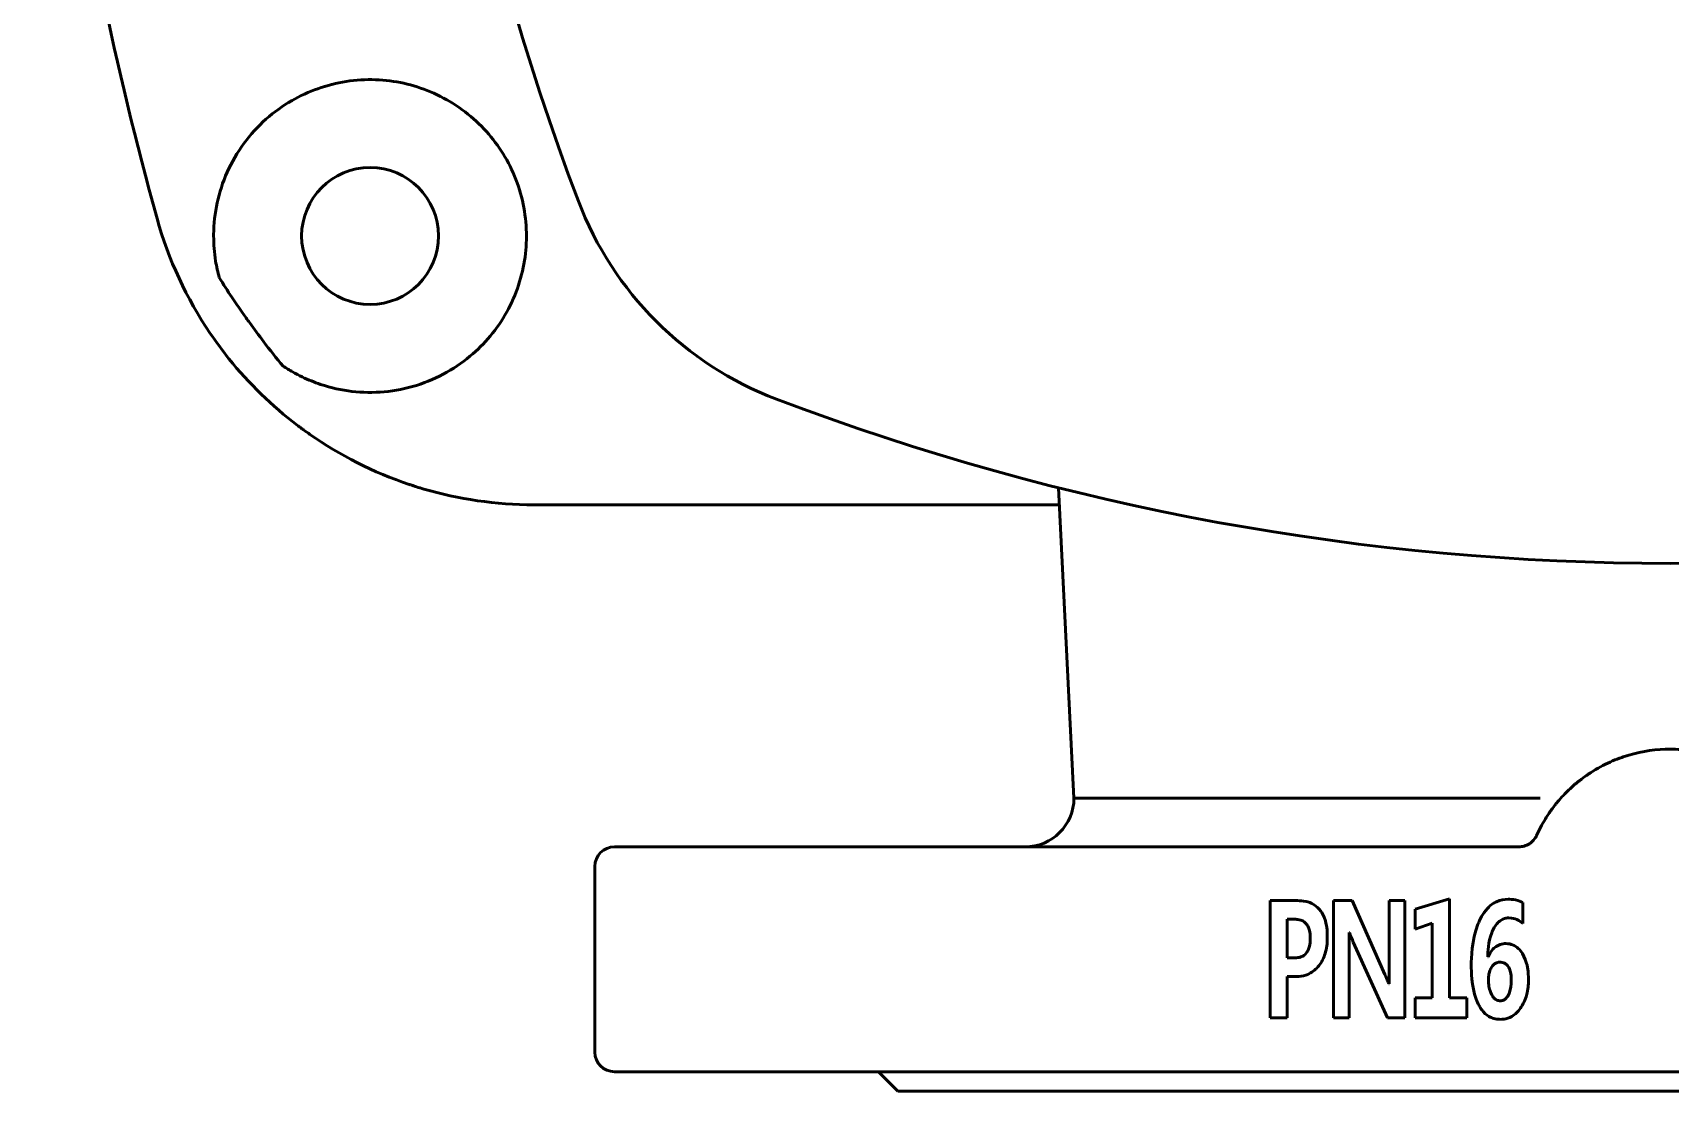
# Model space of a CAD drawing. Header units: millimetres. Extents: x 1510 to 10524, y 7125 to 13164.
# Drawn here: x 7913.2 to 7929.95, y 12611.39 to 12622.22 of the extents above; entities that cross this region are included whole.
import ezdxf

# ---------------------------------------------------------------- set-up
doc = ezdxf.new("R2010")
doc.units = ezdxf.units.MM
doc.header["$LTSCALE"] = 4
doc.layers.add('Visible (ISO)', color=7, linetype='Continuous', lineweight=50)

msp = doc.modelspace()

# ---------------------------------------------------------------- linework, layer by layer
at = {"layer": 'Visible (ISO)'}
for p, q in [((7923.855, 12614.394), (7923.698, 12617.567)), ((7923.707, 12617.394), (7918.33, 12617.394)), ((7928.406, 12613.894), (7919.155, 12613.894)), ((7918.955, 12611.794), (7918.955, 12613.694)), ((7925.862, 12613.344), (7925.862, 12612.144)), ((7925.862, 12613.344), (7926.143, 12613.344)), ((7926.509, 12613.344), (7926.509, 12612.144)), ((7926.509, 12613.344), (7926.7, 12613.344)), ((7926.7, 12613.344), (7927.036, 12612.589)), ((7927.079, 12613.344), (7927.24, 12613.344)), ((7927.079, 12613.344), (7927.079, 12612.494)), ((7927.24, 12612.144), (7927.24, 12613.344)), ((7927.346, 12613.255), (7927.697, 12613.362)), ((7927.697, 12612.349), (7927.697, 12613.362)), ((7928.446, 12613.11), (7928.446, 12613.325)), ((7926.115, 12613.153), (7926.036, 12613.153)), ((7926.036, 12612.758), (7926.036, 12613.153)), ((7927.346, 12613.255), (7927.346, 12613.051)), ((7926.673, 12613.018), (7926.67, 12613.018)), ((7927.521, 12613.113), (7927.346, 12613.051)), ((7927.521, 12613.113), (7927.521, 12612.349)), ((7926.67, 12612.144), (7926.67, 12612.826)), ((7927.061, 12612.144), (7926.712, 12612.92)), ((7926.036, 12612.758), (7926.113, 12612.758)), ((7928.089, 12612.769), (7928.092, 12612.769)), ((7926.127, 12612.568), (7926.037, 12612.568)), ((7926.037, 12612.144), (7926.037, 12612.568)), ((7927.077, 12612.494), (7927.079, 12612.494)), ((7927.346, 12612.349), (7927.346, 12612.144)), ((7927.346, 12612.349), (7927.521, 12612.349)), ((7927.697, 12612.349), (7927.873, 12612.349)), ((7927.873, 12612.144), (7927.873, 12612.349)), ((7926.037, 12612.144), (7925.862, 12612.144)), ((7926.67, 12612.144), (7926.509, 12612.144)), ((7927.24, 12612.144), (7927.061, 12612.144)), ((7927.873, 12612.144), (7927.346, 12612.144)), ((7919.155, 12611.594), (7940.755, 12611.594)), ((7922.055, 12611.394), (7921.855, 12611.594)), ((7937.855, 12611.394), (7922.055, 12611.394))]:
    msp.add_line(p, q, dxfattribs=at)
msp.add_circle((7916.655, 12620.144), 0.7, dxfattribs=at)
for centre, radius, start, end in [((7942.805, 12629.644), 25.7, 159.1605, 200.8395), ((7922.057, 12621.746), 3.5, 200.8395, 249.1605), ((7916.655, 12620.144), 1.6, 244.3351, 244.3363), ((7929.955, 12642.494), 25.7, 249.1605, 290.8395), ((7923.355, 12614.394), 0.5, 270, 0), ((7919.155, 12613.694), 0.2, 90, 180), ((7919.155, 12611.794), 0.2, 180, 270)]:
    msp.add_arc(centre, radius, start, end, dxfattribs=at)
for points, knots in [([(7914.476, 12620.323), (7914.042, 12621.884), (7913.731, 12623.424), (7913.526, 12624.924), (7913.526, 12624.927), (7913.525, 12624.93), (7913.525, 12624.933), (7913.522, 12624.952), (7913.52, 12624.971), (7913.517, 12624.99), (7913.414, 12625.755), (7913.337, 12626.52), (7913.285, 12627.281), (7913.234, 12628.037), (7913.207, 12628.791), (7913.205, 12629.54), (7913.205, 12629.564), (7913.205, 12629.588), (7913.205, 12629.612), (7913.205, 12629.73), (7913.205, 12629.848), (7913.206, 12629.966), (7913.209, 12630.241), (7913.215, 12630.517), (7913.224, 12630.793), (7913.23, 12630.99), (7913.238, 12631.187), (7913.248, 12631.384), (7913.258, 12631.577), (7913.269, 12631.771), (7913.282, 12631.964), (7913.282, 12631.969), (7913.283, 12631.973), (7913.283, 12631.977), (7913.335, 12632.758), (7913.415, 12633.541), (7913.521, 12634.325), (7913.521, 12634.328), (7913.522, 12634.331), (7913.522, 12634.334), (7913.727, 12635.843), (7914.039, 12637.393), (7914.476, 12638.965)], [0, 0, 0, 0, 0.249512, 0.249512, 0.249512, 0.249997, 0.249997, 0.249997, 0.253018, 0.253018, 0.253018, 0.375, 0.375, 0.375, 0.496094, 0.496094, 0.496094, 0.499998, 0.499998, 0.499998, 0.518912, 0.518912, 0.518912, 0.562911, 0.562911, 0.562911, 0.594323, 0.594323, 0.594323, 0.625, 0.625, 0.625, 0.625697, 0.625697, 0.625697, 0.749512, 0.749512, 0.749512, 0.75, 0.75, 0.75, 1, 1, 1, 1]), ([(7915.962, 12618.702), (7916.023, 12618.672), (7916.086, 12618.647), (7916.255, 12618.59), (7916.364, 12618.567), (7916.576, 12618.542), (7916.688, 12618.54), (7916.911, 12618.56), (7917.022, 12618.582), (7917.238, 12618.65), (7917.343, 12618.695), (7917.537, 12618.805), (7917.627, 12618.869), (7917.849, 12619.063), (7917.978, 12619.222), (7918.165, 12619.578), (7918.223, 12619.775), (7918.266, 12620.148), (7918.254, 12620.351), (7918.154, 12620.737), (7918.066, 12620.921), (7917.848, 12621.226), (7917.702, 12621.369), (7917.369, 12621.589), (7917.181, 12621.666), (7916.815, 12621.747), (7916.61, 12621.756), (7916.212, 12621.694), (7916.02, 12621.624), (7915.857, 12621.53), (7915.764, 12621.477), (7915.674, 12621.413), (7915.507, 12621.265), (7915.431, 12621.18), (7915.297, 12620.998), (7915.24, 12620.899), (7915.148, 12620.695), (7915.114, 12620.589), (7915.069, 12620.38), (7915.056, 12620.27), (7915.055, 12620.153), (7915.055, 12620.149), (7915.055, 12620.144)], [-6.359222, -6.359222, -6.359222, -6.359222, -6.165741, -6.165741, -5.843627, -5.843627, -5.518651, -5.518651, -5.193675, -5.193675, -4.868699, -4.868699, -4.543723, -4.543723, -3.970715, -3.970715, -3.397707, -3.397707, -2.834784, -2.834784, -2.271861, -2.271861, -1.708938, -1.708938, -1.146015, -1.146015, -0.573008, -0.573008, 0, 0, 0, 0.324976, 0.324976, 0.649952, 0.649952, 0.974929, 0.974929, 1.299905, 1.299905, 1.622018, 1.622018, 1.635808, 1.635808, 1.635808, 1.635808]), ([(7918.33, 12617.394), (7917.94, 12617.394), (7917.56, 12617.451), (7917.205, 12617.555), (7917.179, 12617.563), (7917.154, 12617.57), (7917.129, 12617.578), (7917.116, 12617.582), (7917.104, 12617.586), (7917.091, 12617.59), (7917.085, 12617.592), (7917.079, 12617.594), (7917.072, 12617.597), (7917.069, 12617.598), (7917.066, 12617.599), (7917.063, 12617.6), (7917.06, 12617.601), (7917.057, 12617.602), (7917.054, 12617.603), (7916.689, 12617.725), (7916.348, 12617.899), (7916.04, 12618.114), (7916.018, 12618.129), (7915.997, 12618.145), (7915.975, 12618.16), (7915.964, 12618.168), (7915.953, 12618.176), (7915.943, 12618.184), (7915.937, 12618.188), (7915.932, 12618.192), (7915.927, 12618.196), (7915.921, 12618.2), (7915.916, 12618.204), (7915.911, 12618.208), (7915.651, 12618.406), (7915.416, 12618.634), (7915.212, 12618.887), (7915.145, 12618.972), (7915.08, 12619.059), (7915.02, 12619.148), (7914.778, 12619.505), (7914.592, 12619.903), (7914.476, 12620.323)], [0, 0, 0, 0, 0.21875, 0.21875, 0.21875, 0.234375, 0.234375, 0.234375, 0.242187, 0.242187, 0.242187, 0.246094, 0.246094, 0.246094, 0.248047, 0.248047, 0.248047, 0.25, 0.25, 0.25, 0.46875, 0.46875, 0.46875, 0.484375, 0.484375, 0.484375, 0.492187, 0.492187, 0.492187, 0.496094, 0.496094, 0.496094, 0.5, 0.5, 0.5, 0.6875, 0.6875, 0.6875, 0.75, 0.75, 0.75, 1, 1, 1, 1]), ([(7915.075, 12619.888), (7915.08, 12619.859), (7915.085, 12619.831), (7915.098, 12619.774), (7915.105, 12619.746), (7915.113, 12619.718)], [0.0000001, 0.0000001, 0.0000001, 0.0000001, 0.0873046, 0.0873046, 0.1746265, 0.1746265, 0.1746265, 0.1746265]), ([(7915.113, 12619.718), (7915.154, 12619.65), (7915.197, 12619.584), (7915.277, 12619.464), (7915.314, 12619.411), (7915.374, 12619.324), (7915.399, 12619.289), (7915.47, 12619.191), (7915.518, 12619.126), (7915.63, 12618.978), (7915.697, 12618.895), (7915.766, 12618.813)], [-1.11675, -1.11675, -1.11675, -1.11675, -0.879261, -0.879261, -0.686827, -0.686827, -0.558434, -0.558434, -0.321498, -0.321498, -0.000003, -0.000003, -0.000003, -0.000003]), ([(7915.766, 12618.813), (7915.798, 12618.792), (7915.83, 12618.772), (7915.895, 12618.735), (7915.928, 12618.718), (7915.962, 12618.702)], [0, 0, 0, 0, 0.1129451, 0.1129451, 0.2258264, 0.2258264, 0.2258264, 0.2258264]), ([(7928.588, 12614.011), (7928.611, 12614.063), (7928.64, 12614.12), (7928.697, 12614.212), (7928.718, 12614.243), (7928.753, 12614.291), (7928.765, 12614.307), (7928.784, 12614.332), (7928.794, 12614.344), (7928.806, 12614.358), (7928.812, 12614.365), (7928.815, 12614.369), (7928.817, 12614.371), (7928.818, 12614.372), (7928.818, 12614.372), (7928.857, 12614.418), (7928.895, 12614.456), (7928.965, 12614.522), (7928.997, 12614.549), (7929.053, 12614.593), (7929.078, 12614.611), (7929.107, 12614.631), (7929.115, 12614.637), (7929.126, 12614.644), (7929.13, 12614.646), (7929.134, 12614.649), (7929.136, 12614.651), (7929.139, 12614.652), (7929.14, 12614.653), (7929.14, 12614.653), (7929.141, 12614.654), (7929.141, 12614.654), (7929.208, 12614.697), (7929.275, 12614.733), (7929.373, 12614.777), (7929.405, 12614.79), (7929.453, 12614.807), (7929.468, 12614.813), (7929.492, 12614.821), (7929.503, 12614.824), (7929.517, 12614.828), (7929.524, 12614.83), (7929.527, 12614.831), (7929.528, 12614.832), (7929.529, 12614.832), (7929.672, 12614.874), (7929.816, 12614.894), (7930.025, 12614.894), (7930.096, 12614.889), (7930.202, 12614.874), (7930.238, 12614.867), (7930.291, 12614.856), (7930.318, 12614.849), (7930.349, 12614.841), (7930.365, 12614.837), (7930.372, 12614.834), (7930.376, 12614.833), (7930.378, 12614.833), (7930.379, 12614.832), (7930.441, 12614.814), (7930.505, 12614.791), (7930.603, 12614.747), (7930.636, 12614.731), (7930.686, 12614.704), (7930.703, 12614.694), (7930.728, 12614.679), (7930.74, 12614.672), (7930.755, 12614.662), (7930.762, 12614.658), (7930.766, 12614.655), (7930.768, 12614.654), (7930.769, 12614.653), (7930.77, 12614.653), (7930.779, 12614.647), (7930.794, 12614.637), (7930.832, 12614.61), (7930.856, 12614.593), (7930.913, 12614.549), (7930.945, 12614.522), (7930.997, 12614.472), (7931.016, 12614.455), (7931.044, 12614.425), (7931.053, 12614.415), (7931.068, 12614.399), (7931.075, 12614.391), (7931.084, 12614.381), (7931.088, 12614.376), (7931.09, 12614.374), (7931.092, 12614.372), (7931.092, 12614.372), (7931.148, 12614.306), (7931.194, 12614.242), (7931.269, 12614.12), (7931.298, 12614.063), (7931.322, 12614.011)], [0, 0, 0, 0, 0.0625, 0.0625, 0.09375, 0.09375, 0.109375, 0.109375, 0.117188, 0.121094, 0.123047, 0.124023, 0.124756, 0.124756, 0.125, 0.125, 0.15625, 0.15625, 0.1875, 0.1875, 0.21875, 0.21875, 0.234375, 0.234375, 0.242188, 0.242188, 0.246094, 0.248047, 0.249023, 0.249756, 0.249756, 0.25, 0.25, 0.3125, 0.3125, 0.34375, 0.34375, 0.359375, 0.359375, 0.367188, 0.371094, 0.373047, 0.374023, 0.374023, 0.375, 0.375, 0.5, 0.5, 0.5625, 0.5625, 0.59375, 0.59375, 0.609375, 0.617188, 0.621094, 0.623047, 0.624023, 0.624023, 0.625, 0.625, 0.6875, 0.6875, 0.71875, 0.71875, 0.734375, 0.734375, 0.742188, 0.746094, 0.748047, 0.749023, 0.749756, 0.749756, 0.75, 0.75, 0.78125, 0.78125, 0.8125, 0.8125, 0.84375, 0.84375, 0.859375, 0.859375, 0.867188, 0.867188, 0.871094, 0.873047, 0.874023, 0.874756, 0.874756, 0.875, 0.875, 0.9375, 0.9375, 1, 1, 1, 1]), ([(7928.623, 12614.394), (7928.288, 12614.394), (7927.959, 12614.394), (7927.324, 12614.394), (7927.017, 12614.394), (7926.435, 12614.394), (7926.159, 12614.394), (7925.646, 12614.394), (7925.408, 12614.394), (7924.979, 12614.394), (7924.787, 12614.394), (7924.454, 12614.394), (7924.313, 12614.394), (7924.086, 12614.394), (7923.999, 12614.394), (7923.884, 12614.394), (7923.855, 12614.394), (7923.855, 12614.394)], [0, 0, 0, 0, 0.125, 0.125, 0.25, 0.25, 0.375, 0.375, 0.5, 0.5, 0.625, 0.625, 0.75, 0.75, 0.875, 0.875, 1, 1, 1, 1]), ([(7928.588, 12614.011), (7928.58, 12613.994), (7928.57, 12613.978), (7928.551, 12613.956), (7928.544, 12613.949), (7928.529, 12613.936), (7928.522, 12613.931), (7928.506, 12613.92), (7928.497, 12613.916), (7928.48, 12613.908), (7928.471, 12613.905), (7928.444, 12613.897), (7928.425, 12613.894), (7928.406, 12613.894)], [0, 0, 0, 0, 0.25, 0.25, 0.375, 0.375, 0.5, 0.5, 0.625, 0.625, 0.75, 0.75, 1, 1, 1, 1]), ([(7926.447, 12612.967), (7926.447, 12613.014), (7926.446, 12613.072), (7926.411, 12613.192), (7926.39, 12613.224), (7926.36, 12613.266), (7926.337, 12613.286), (7926.28, 12613.321), (7926.251, 12613.33), (7926.195, 12613.342), (7926.166, 12613.343), (7926.143, 12613.344)], [0, 0, 0, 0, 0.140319, 0.140319, 0.252737, 0.252737, 0.508964, 0.508964, 0.819165, 0.819165, 1.302051, 1.302051, 1.302051, 1.302051]), ([(7928.296, 12613.358), (7928.258, 12613.357), (7928.219, 12613.352), (7928.152, 12613.322), (7928.119, 12613.302), (7928.036, 12613.212), (7928.006, 12613.149), (7927.922, 12612.935), (7927.92, 12612.755), (7927.919, 12612.68)], [0, 0, 0, 0, 0.1156455, 0.1156455, 0.1865906, 0.1865906, 0.2875387, 0.2875387, 0.6495291, 0.6495291, 0.6495291, 0.6495291]), ([(7928.446, 12613.325), (7928.425, 12613.336), (7928.406, 12613.345), (7928.341, 12613.358), (7928.314, 12613.358), (7928.296, 12613.358)], [0, 0, 0, 0, 0.0733368, 0.0733368, 0.1458404, 0.1458404, 0.1458404, 0.1458404]), ([(7926.115, 12613.153), (7926.127, 12613.153), (7926.141, 12613.153), (7926.182, 12613.144), (7926.196, 12613.136), (7926.211, 12613.127), (7926.224, 12613.116), (7926.242, 12613.092), (7926.252, 12613.077), (7926.271, 12613.015), (7926.271, 12612.983), (7926.272, 12612.958)], [0, 0, 0, 0, 0.0394541, 0.0394541, 0.0899214, 0.0899214, 0.1999925, 0.1999925, 0.2380688, 0.2380688, 0.2866038, 0.2866038, 0.2866038, 0.2866038]), ([(7928.089, 12612.769), (7928.09, 12612.821), (7928.09, 12612.918), (7928.143, 12613.051), (7928.163, 12613.088), (7928.199, 12613.127), (7928.218, 12613.144), (7928.265, 12613.165), (7928.286, 12613.167), (7928.305, 12613.168)], [0, 0, 0, 0, 0.156087, 0.156087, 0.2172725, 0.2172725, 0.2388321, 0.2388321, 0.2586985, 0.2586985, 0.2586985, 0.2586985]), ([(7928.305, 12613.168), (7928.341, 12613.167), (7928.365, 12613.16), (7928.413, 12613.138), (7928.431, 12613.122), (7928.446, 12613.11)], [0, 0, 0, 0, 0.1076167, 0.1076167, 0.255148, 0.255148, 0.255148, 0.255148]), ([(7926.272, 12612.958), (7926.271, 12612.933), (7926.271, 12612.901), (7926.252, 12612.837), (7926.24, 12612.819), (7926.225, 12612.798), (7926.213, 12612.788), (7926.195, 12612.776), (7926.182, 12612.769), (7926.154, 12612.762), (7926.138, 12612.759), (7926.113, 12612.758)], [0, 0, 0, 0, 0.0754993, 0.0754993, 0.1421702, 0.1421702, 0.4978476, 0.4978476, 0.7434668, 0.7434668, 0.8287258, 0.8287258, 0.8287258, 0.8287258]), ([(7926.127, 12612.568), (7926.139, 12612.568), (7926.167, 12612.567), (7926.238, 12612.583), (7926.262, 12612.596), (7926.313, 12612.627), (7926.344, 12612.657), (7926.4, 12612.732), (7926.418, 12612.778), (7926.445, 12612.879), (7926.447, 12612.926), (7926.447, 12612.967)], [0, 0, 0, 0, 0.0390803, 0.0390803, 0.0760075, 0.0760075, 0.1697624, 0.1697624, 0.2968169, 0.2968169, 0.4851928, 0.4851928, 0.4851928, 0.4851928]), ([(7926.67, 12612.826), (7926.67, 12612.858), (7926.669, 12612.89), (7926.67, 12612.93), (7926.67, 12612.937), (7926.67, 12612.96), (7926.67, 12612.971), (7926.67, 12612.988), (7926.67, 12612.994), (7926.67, 12613.006), (7926.67, 12613.016), (7926.67, 12613.018)], [0, 0, 0, 0, 0.0956946, 0.0956946, 0.1194896, 0.1194896, 0.1542094, 0.1542094, 0.1735828, 0.1735828, 0.1943107, 0.1943107, 0.1943107, 0.1943107]), ([(7926.673, 12613.018), (7926.677, 12613.006), (7926.682, 12612.992), (7926.699, 12612.951), (7926.708, 12612.93), (7926.712, 12612.92)], [0, 0, 0, 0, 0.03795292, 0.03795292, 0.06765293, 0.06765293, 0.06765293, 0.06765293]), ([(7928.272, 12612.905), (7928.255, 12612.904), (7928.237, 12612.903), (7928.195, 12612.889), (7928.178, 12612.879), (7928.148, 12612.855), (7928.134, 12612.84), (7928.109, 12612.804), (7928.101, 12612.787), (7928.092, 12612.769)], [0, 0, 0, 0, 0.0535825, 0.0535825, 0.097729, 0.097729, 0.1360425, 0.1360425, 0.1740453, 0.1740453, 0.1740453, 0.1740453]), ([(7928.505, 12612.539), (7928.504, 12612.571), (7928.504, 12612.608), (7928.489, 12612.689), (7928.479, 12612.73), (7928.437, 12612.818), (7928.414, 12612.842), (7928.387, 12612.867), (7928.368, 12612.883), (7928.326, 12612.898), (7928.305, 12612.904), (7928.272, 12612.905)], [0, 0, 0, 0, 0.0976915, 0.0976915, 0.1567988, 0.1567988, 0.2194209, 0.2194209, 0.2736411, 0.2736411, 0.3020533, 0.3020533, 0.3020533, 0.3020533]), ([(7927.919, 12612.68), (7927.92, 12612.628), (7927.921, 12612.47), (7927.986, 12612.292), (7928.009, 12612.246), (7928.071, 12612.175), (7928.099, 12612.16), (7928.128, 12612.145), (7928.145, 12612.139), (7928.186, 12612.13), (7928.204, 12612.13), (7928.217, 12612.129)], [0, 0, 0, 0, 0.1564383, 0.1564383, 0.2102067, 0.2102067, 0.2601158, 0.2601158, 0.3050098, 0.3050098, 0.3544764, 0.3544764, 0.3544764, 0.3544764]), ([(7928.095, 12612.534), (7928.096, 12612.553), (7928.096, 12612.572), (7928.106, 12612.621), (7928.114, 12612.64), (7928.132, 12612.674), (7928.146, 12612.687), (7928.157, 12612.697), (7928.166, 12612.704), (7928.194, 12612.714), (7928.203, 12612.714), (7928.212, 12612.714)], [0, 0, 0, 0, 0.0595809, 0.0595809, 0.136835, 0.136835, 0.333757, 0.333757, 0.5306302, 0.5306302, 0.7294876, 0.7294876, 0.7294876, 0.7294876]), ([(7928.212, 12612.714), (7928.219, 12612.714), (7928.227, 12612.714), (7928.247, 12612.71), (7928.255, 12612.707), (7928.27, 12612.699), (7928.279, 12612.692), (7928.292, 12612.679), (7928.301, 12612.668), (7928.328, 12612.601), (7928.329, 12612.554), (7928.329, 12612.52)], [0, 0, 0, 0, 0.0203728, 0.0203728, 0.0407185, 0.0407185, 0.0815623, 0.0815623, 0.119716, 0.119716, 0.1962243, 0.1962243, 0.1962243, 0.1962243]), ([(7927.077, 12612.494), (7927.072, 12612.507), (7927.069, 12612.513), (7927.049, 12612.561), (7927.042, 12612.575), (7927.036, 12612.589)], [0, 0, 0, 0, 0.0427865, 0.0427865, 0.1022799, 0.1022799, 0.1022799, 0.1022799]), ([(7928.213, 12612.319), (7928.205, 12612.32), (7928.195, 12612.32), (7928.167, 12612.332), (7928.158, 12612.341), (7928.149, 12612.35), (7928.133, 12612.367), (7928.108, 12612.426), (7928.103, 12612.449), (7928.096, 12612.491), (7928.096, 12612.511), (7928.095, 12612.534)], [0, 0, 0, 0, 0.0258599, 0.0258599, 0.0516922, 0.0516922, 0.0809888, 0.0809888, 0.1011671, 0.1011671, 0.1302479, 0.1302479, 0.1302479, 0.1302479]), ([(7928.329, 12612.52), (7928.328, 12612.486), (7928.327, 12612.442), (7928.299, 12612.377), (7928.288, 12612.358), (7928.266, 12612.336), (7928.256, 12612.33), (7928.241, 12612.323), (7928.232, 12612.32), (7928.213, 12612.319)], [0, 0, 0, 0, 0.1024824, 0.1024824, 0.1431539, 0.1431539, 0.1726914, 0.1726914, 0.1980913, 0.1980913, 0.1980913, 0.1980913]), ([(7928.217, 12612.129), (7928.244, 12612.13), (7928.268, 12612.133), (7928.325, 12612.151), (7928.348, 12612.167), (7928.389, 12612.199), (7928.417, 12612.231), (7928.471, 12612.323), (7928.484, 12612.371), (7928.503, 12612.457), (7928.504, 12612.501), (7928.505, 12612.539)], [0, 0, 0, 0, 0.080774, 0.080774, 0.18322, 0.18322, 0.391049, 0.391049, 0.665442, 0.665442, 1.203537, 1.203537, 1.203537, 1.203537])]:
    msp.add_open_spline(points, degree=3, knots=knots, dxfattribs=at)
msp.add_open_spline([(7915.055, 12620.144), (7915.055, 12620.059), (7915.062, 12619.973), (7915.075, 12619.888)], degree=3, dxfattribs=at)

doc.saveas('drawing.dxf')
